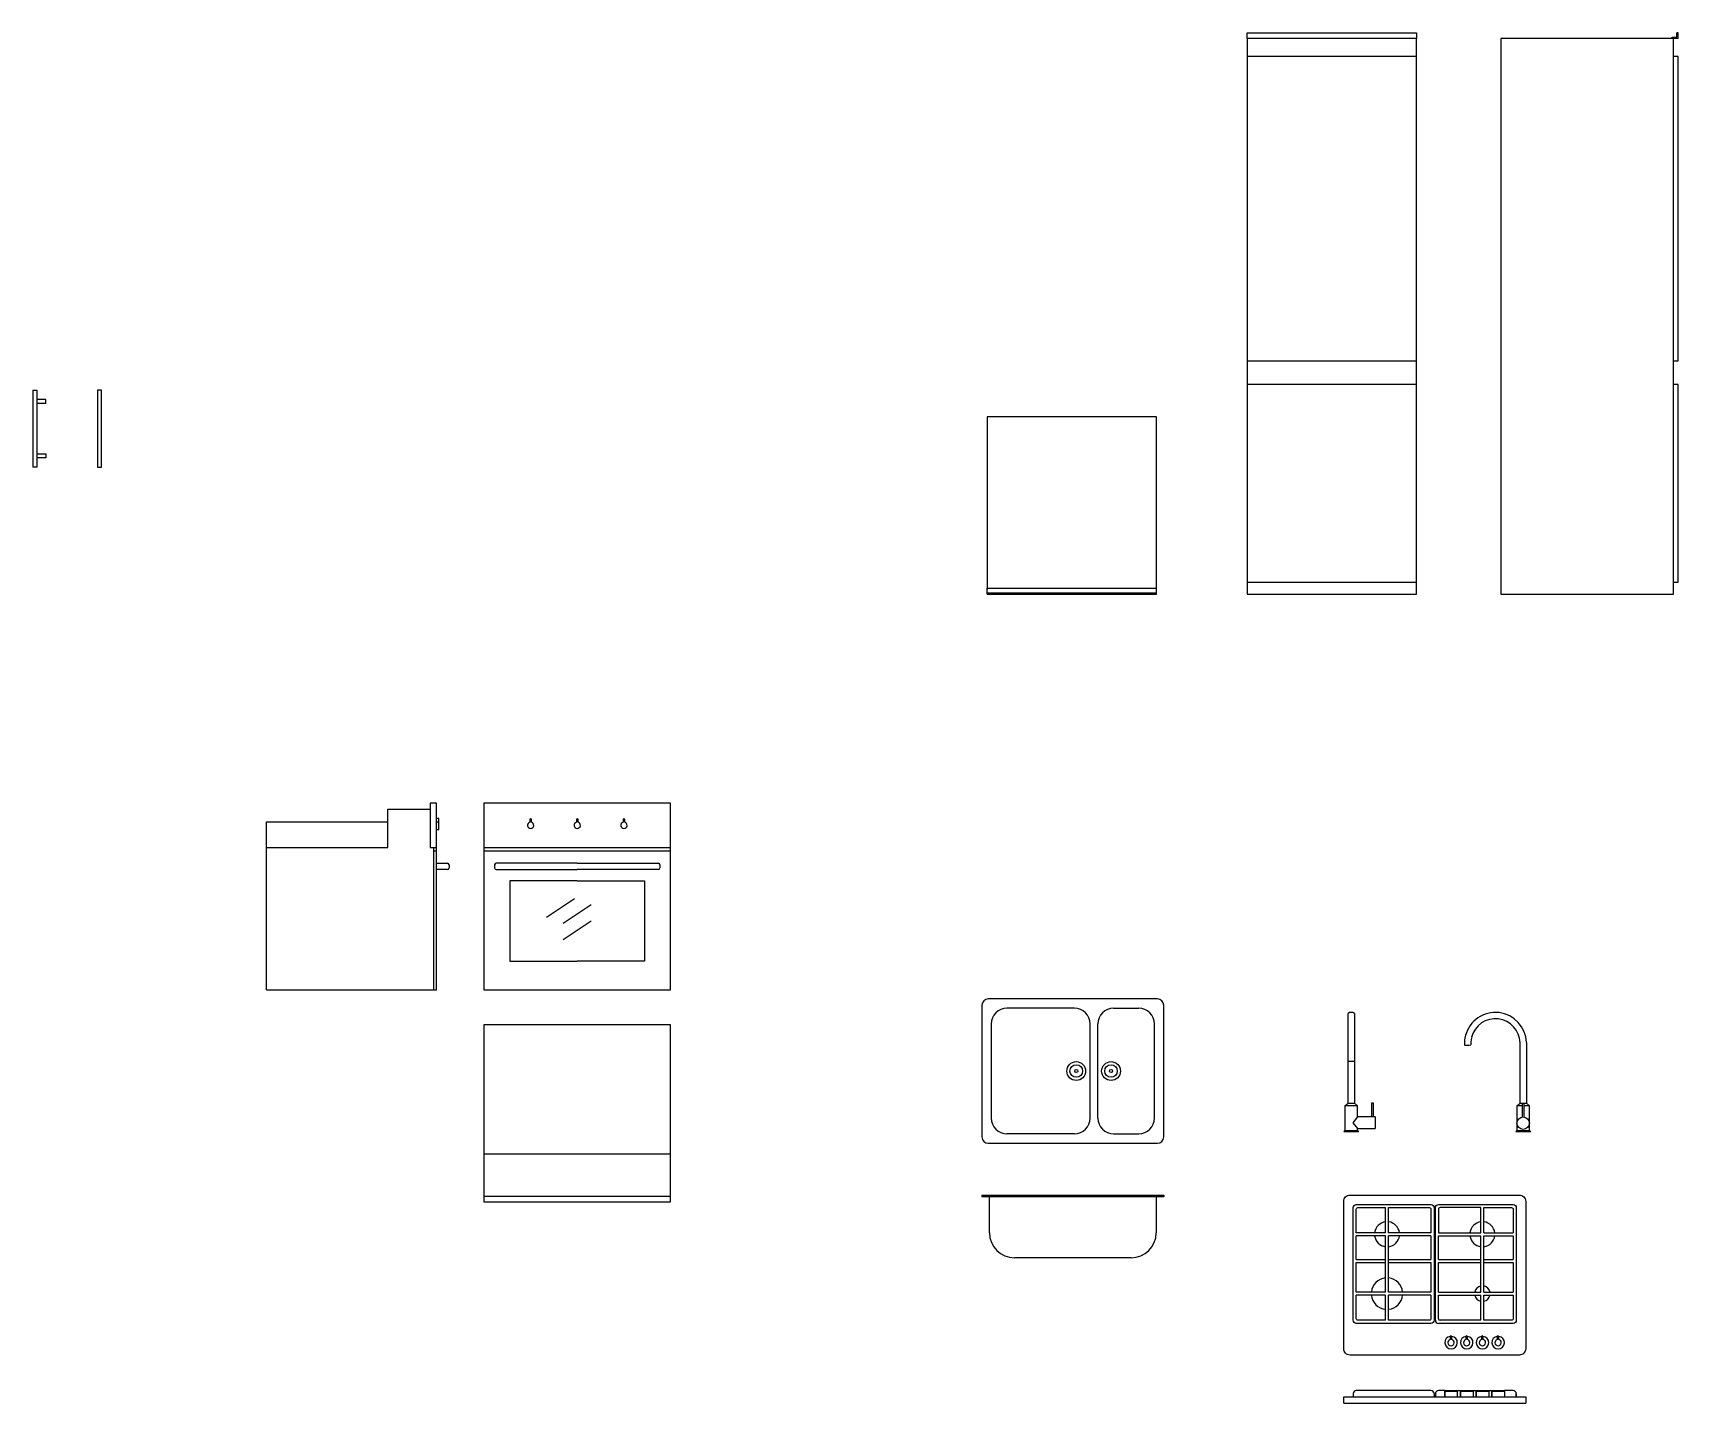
# Model space of a CAD drawing. Header units: millimetres. Extents: x 900 to 1425, y 1696 to 2132.
import ezdxf

# ---------------------------------------------------------------- set-up
doc = ezdxf.new("R2010")
doc.units = ezdxf.units.MM
doc.layers.add('costr', color=4, linetype='Continuous')
doc.layers.add('Layer1', color=4, linetype='Continuous')

msp = doc.modelspace()

# ---------------------------------------------------------------- linework, layer by layer
for p, q in [((1341.42, 2130.68), (1287.42, 2130.68)), ((1287.42, 2130.68), (1287.42, 1953.68)), ((1341.42, 1953.68), (1341.42, 2130.68)), ((1423.36, 2130.68), (1368.36, 2130.68)), ((1368.36, 2130.68), (1368.36, 1953.68)), ((1423.36, 1953.68), (1423.36, 2130.68)), ((1341.42, 2124.98), (1287.42, 2124.98)), ((1287.42, 2027.98), (1341.42, 2027.98)), ((1341.42, 2020.48), (1287.42, 2020.48)), ((1258.53, 2010.18), (1204.53, 2010.18)), ((1204.53, 2010.18), (1204.53, 1955.18)), ((1258.53, 1955.18), (1258.53, 2010.18)), ((1287.42, 1957.48), (1341.42, 1957.48)), ((1204.53, 1955.58), (1258.53, 1955.58)), ((1287.42, 1953.68), (1341.42, 1953.68)), ((1368.36, 1953.68), (1423.36, 1953.68)), ((1013.52, 1872.88), (1013.52, 1885.08)), ((1013.52, 1885.08), (1027.02, 1885.08)), ((1029.02, 1887.08), (1027.02, 1887.08)), ((1027.02, 1887.08), (1027.02, 1885.08)), ((1027.02, 1885.08), (1027.02, 1872.88)), ((1029.02, 1827.57), (1029.02, 1887.08)), ((1103.64, 1887.08), (1044.13, 1887.08)), ((1044.13, 1887.08), (1044.13, 1827.57)), ((1103.64, 1827.57), (1103.64, 1887.08)), ((974.82, 1827.57), (974.82, 1881.08)), ((974.82, 1881.08), (1013.52, 1881.08)), ((1058.76, 1881.96), (1058.76, 1880.93)), ((1059.26, 1880.93), (1059.26, 1881.96)), ((1073.63, 1881.96), (1073.63, 1880.93)), ((1074.13, 1880.93), (1074.13, 1881.96)), ((1088.51, 1881.96), (1088.51, 1880.93)), ((1089.01, 1880.93), (1089.01, 1881.96)), ((974.82, 1827.57), (974.82, 1872.88)), ((974.82, 1872.88), (1013.52, 1872.88)), ((1027.02, 1872.88), (1029.02, 1872.88)), ((1028.02, 1872.88), (1028.02, 1827.57)), ((1044.13, 1872.88), (1103.64, 1872.88)), ((1028.02, 1871.89), (1029.02, 1871.89)), ((1044.13, 1871.89), (1103.64, 1871.89)), ((1047.54, 1867.37), (1047.54, 1866.39)), ((1073.88, 1867.87), (1048.04, 1867.87)), ((1073.88, 1867.87), (1099.73, 1867.87)), ((1100.23, 1867.37), (1100.23, 1866.39)), ((1048.04, 1865.89), (1073.88, 1865.89)), ((1073.88, 1862.24), (1052.4, 1862.24)), ((1052.4, 1862.24), (1052.4, 1836.73)), ((1099.73, 1865.89), (1073.88, 1865.89)), ((1073.88, 1862.24), (1095.36, 1862.24)), ((1095.36, 1862.24), (1095.36, 1836.73)), ((1052.4, 1836.73), (1073.88, 1836.73)), ((1095.36, 1836.73), (1073.88, 1836.73)), ((974.82, 1827.57), (1029.02, 1827.57)), ((1044.13, 1827.57), (1103.64, 1827.57)), ((1202.89, 1822.67), (1202.89, 1780.67)), ((1258.89, 1824.67), (1204.89, 1824.67)), ((1260.89, 1780.67), (1260.89, 1822.67)), ((1103.63, 1816.44), (1044.13, 1816.44)), ((1044.13, 1816.44), (1044.13, 1759.94)), ((1103.63, 1759.94), (1103.63, 1816.44)), ((1319.65, 1791.41), (1319.65, 1820.02)), ((1321.65, 1820.02), (1321.65, 1791.41)), ((1374.48, 1791.41), (1374.48, 1810.67)), ((1376.48, 1810.72), (1376.48, 1791.41)), ((1321.65, 1804.72), (1319.65, 1804.72)), ((1318.65, 1790.53), (1319.65, 1791.41)), ((1322.65, 1790.53), (1318.65, 1790.53)), ((1318.65, 1790.53), (1318.65, 1782.68)), ((1319.65, 1791.41), (1321.65, 1791.41)), ((1322.65, 1790.53), (1321.65, 1791.41)), ((1322.65, 1787.04), (1322.65, 1790.53)), ((1327.72, 1791.41), (1327.12, 1791.41)), ((1327.12, 1791.41), (1327.12, 1787.04)), ((1327.72, 1787.04), (1327.72, 1791.41)), ((1373.48, 1790.53), (1374.48, 1791.41)), ((1375.18, 1790.53), (1373.48, 1790.53)), ((1373.48, 1790.53), (1373.48, 1782.68)), ((1374.48, 1791.41), (1376.48, 1791.41)), ((1375.18, 1791.41), (1375.18, 1787.04)), ((1375.78, 1787.04), (1375.78, 1791.41)), ((1377.48, 1790.53), (1375.78, 1790.53)), ((1377.48, 1790.53), (1376.48, 1791.41)), ((1377.48, 1786.17), (1377.48, 1790.53)), ((1322.65, 1787.04), (1321.2, 1785.19)), ((1321.2, 1785.19), (1322.65, 1783.34)), ((1328.24, 1787.04), (1322.65, 1787.04)), ((1328.24, 1787.04), (1328.24, 1783.34)), ((1377.48, 1782.68), (1377.48, 1786.17)), ((1204.89, 1778.67), (1258.89, 1778.67)), ((1318.65, 1782.68), (1318.27, 1782.35)), ((1318.27, 1782.35), (1323.02, 1782.35)), ((1318.65, 1782.68), (1320.65, 1782.68)), ((1320.65, 1782.68), (1322.65, 1782.68)), ((1322.65, 1782.68), (1322.65, 1783.34)), ((1322.65, 1783.34), (1328.24, 1783.34)), ((1322.65, 1782.68), (1323.02, 1782.35)), ((1373.48, 1782.68), (1373.1, 1782.35)), ((1373.1, 1782.35), (1377.86, 1782.35)), ((1373.48, 1782.68), (1375.48, 1782.68)), ((1373.48, 1782.68), (1375.48, 1782.68)), ((1375.48, 1782.68), (1377.48, 1782.68)), ((1375.48, 1782.68), (1377.48, 1782.68)), ((1377.48, 1782.68), (1377.86, 1782.35)), ((1103.63, 1775.14), (1044.13, 1775.14)), ((1044.13, 1761.84), (1103.63, 1761.84)), ((1044.13, 1759.94), (1103.63, 1759.94)), ((1205.31, 1750.14), (1205.31, 1761.64)), ((1258.49, 1761.64), (1258.49, 1750.14)), ((1346.07, 1749.14), (1346.07, 1741.64)), ((1348.47, 1741.64), (1348.47, 1749.14)), ((1250.49, 1742.14), (1213.31, 1742.14)), ((1322.27, 1741.64), (1331.57, 1741.64)), ((1332.57, 1741.64), (1346.07, 1741.64)), ((1322.27, 1740.64), (1331.57, 1740.64)), ((1332.57, 1740.64), (1346.07, 1740.64)), ((1346.07, 1740.64), (1346.07, 1731.25)), ((1348.47, 1731.25), (1348.47, 1740.64)), ((1348.47, 1722.75), (1348.47, 1730.25)), ((1361.97, 1722.25), (1348.97, 1722.25)), ((1352.22, 1717.11), (1352.22, 1716.08)), ((1352.72, 1716.08), (1352.72, 1717.11)), ((1357.22, 1717.11), (1357.22, 1716.08)), ((1357.72, 1716.08), (1357.72, 1717.11)), ((1362.22, 1717.11), (1362.22, 1716.08)), ((1362.72, 1716.08), (1362.72, 1717.11)), ((1367.22, 1717.11), (1367.22, 1716.08)), ((1367.72, 1716.08), (1367.72, 1717.11)), ((1346.07, 1699.86), (1322.27, 1699.86)), ((1350.47, 1699.86), (1369.47, 1699.86)), ((1350.47, 1699.62), (1350.47, 1697.86)), ((1354.47, 1699.62), (1354.47, 1697.86)), ((1355.47, 1699.62), (1355.47, 1697.86)), ((1359.47, 1699.62), (1359.47, 1697.86)), ((1360.47, 1699.62), (1360.47, 1697.86)), ((1364.47, 1699.62), (1364.47, 1697.86)), ((1365.47, 1699.62), (1365.47, 1697.86)), ((1369.47, 1699.62), (1369.47, 1697.86)), ((1318.27, 1695.86), (1318.27, 1697.86)), ((1318.27, 1697.86), (1376.27, 1697.86)), ((1318.27, 1695.86), (1376.27, 1695.86)), ((1321.27, 1698.86), (1321.27, 1697.86)), ((1347.07, 1698.86), (1347.07, 1697.86)), ((1347.47, 1698.86), (1347.47, 1697.86)), ((1373.27, 1698.86), (1373.27, 1697.86))]:
    msp.add_line(p, q)
msp.add_lwpolyline([(1320.27, 1762.14), (1374.27, 1762.14, -0.414214), (1376.27, 1760.14), (1376.27, 1713.14, -0.414214), (1374.27, 1711.14), (1320.27, 1711.14, -0.414214), (1318.27, 1713.14), (1318.27, 1760.14, -0.414214)], format="xyb", close=True)
for points in [[(1346.07, 1759.14, -0.414214), (1347.07, 1758.14), (1347.07, 1722.25, -0.414214), (1346.07, 1721.25), (1322.27, 1721.25, -0.414214), (1321.27, 1722.25), (1321.27, 1758.14, -0.414214), (1322.27, 1759.14), (1346.07, 1759.14)], [(1322.27, 1750.14), (1322.27, 1757.64, -0.414214), (1322.77, 1758.14), (1331.57, 1758.14)], [(1332.57, 1758.14), (1345.57, 1758.14, -0.414214), (1346.07, 1757.64), (1346.07, 1750.14)], [(1347.47, 1722.25), (1347.47, 1758.14, -0.414214), (1348.47, 1759.14), (1372.27, 1759.14, -0.414214), (1373.27, 1758.14), (1373.27, 1722.25, -0.414214), (1372.27, 1721.25), (1348.47, 1721.25)], [(1361.97, 1758.14), (1348.97, 1758.14, 0.414214), (1348.47, 1757.64), (1348.47, 1750.14)], [(1362.97, 1758.14), (1371.77, 1758.14, -0.414214), (1372.27, 1757.64), (1372.27, 1750.14)], [(1331.57, 1722.25), (1322.77, 1722.25, -0.414214), (1322.27, 1722.75), (1322.27, 1730.25)], [(1346.07, 1730.25), (1346.07, 1722.75, -0.414214), (1345.57, 1722.25), (1332.57, 1722.25)], [(1372.27, 1730.25), (1372.27, 1722.75, -0.414214), (1371.77, 1722.25), (1362.97, 1722.25)]]:
    msp.add_lwpolyline(points, format="xyb")
for points in [[(1331.57, 1750.14), (1331.57, 1758.14)], [(1332.57, 1750.14), (1332.57, 1758.14)], [(1361.97, 1750.14), (1361.97, 1758.14)], [(1362.97, 1750.14), (1362.97, 1758.14)], [(1331.57, 1750.14), (1322.27, 1750.14)], [(1331.57, 1749.14), (1322.27, 1749.14)], [(1322.27, 1741.64), (1322.27, 1749.14)], [(1331.57, 1731.25), (1331.57, 1749.14)], [(1346.07, 1750.14), (1332.57, 1750.14)], [(1346.07, 1749.14), (1332.57, 1749.14)], [(1332.57, 1731.25), (1332.57, 1749.14)], [(1348.47, 1750.14), (1361.97, 1750.14)], [(1348.47, 1749.14), (1361.97, 1749.14)], [(1361.97, 1731.25), (1361.97, 1749.14)], [(1362.97, 1750.14), (1372.27, 1750.14)], [(1362.97, 1731.25), (1362.97, 1749.14)], [(1362.97, 1749.14), (1372.27, 1749.14)], [(1372.27, 1749.14), (1372.27, 1741.64)], [(1348.47, 1741.64), (1361.97, 1741.64)], [(1362.97, 1741.64), (1372.27, 1741.64)], [(1322.27, 1731.25), (1322.27, 1740.64)], [(1348.47, 1740.64), (1361.97, 1740.64)], [(1362.97, 1740.64), (1372.27, 1740.64)], [(1372.27, 1740.64), (1372.27, 1731.25)], [(1331.57, 1731.25), (1322.27, 1731.25)], [(1346.07, 1731.25), (1332.57, 1731.25)], [(1348.47, 1731.25), (1361.97, 1731.25)], [(1362.97, 1731.25), (1372.27, 1731.25)], [(1331.57, 1730.25), (1322.27, 1730.25)], [(1331.57, 1722.25), (1331.57, 1730.25)], [(1332.57, 1722.25), (1332.57, 1730.25)], [(1346.07, 1730.25), (1332.57, 1730.25)], [(1348.47, 1730.25), (1361.97, 1730.25)], [(1361.97, 1722.25), (1361.97, 1730.25)], [(1362.97, 1722.25), (1362.97, 1730.25)], [(1362.97, 1730.25), (1372.27, 1730.25)], [(1350.47, 1699.86), (1348.47, 1699.86)], [(1350.47, 1697.86), (1350.47, 1699.62), (1354.47, 1699.62)], [(1355.47, 1697.86), (1355.47, 1699.62), (1359.47, 1699.62)], [(1360.47, 1697.86), (1360.47, 1699.62), (1364.47, 1699.62)], [(1365.47, 1697.86), (1365.47, 1699.62), (1369.47, 1699.62)], [(1372.27, 1699.86), (1369.47, 1699.86)], [(1373.27, 1697.86), (1373.27, 1698.86)], [(1376.27, 1697.86), (1376.27, 1695.86)]]:
    msp.add_lwpolyline(points)
msp.add_circle((1375.48, 1785.04), 2)
for centre, radius, start, end in [((1059.01, 1879.98), 1, 104.4775, 75.5225), ((1073.88, 1879.98), 1, 104.4775, 75.5225), ((1088.76, 1879.98), 1, 104.4775, 75.5225), ((1048.04, 1867.37), 0.5, 90, 180), ((1099.73, 1867.37), 0.5, 0, 90), ((1048.04, 1866.39), 0.5, 180, 270), ((1099.73, 1866.39), 0.5, 270, 0), ((1204.89, 1822.67), 2, 90, 180), ((1258.89, 1822.67), 2, 0, 90), ((1320.65, 1818.66), 1.69, 53.7279, 126.2721), ((1366.62, 1810.49), 9.86, 1.315, 165.3822), ((1366.62, 1810.49), 7.86, 1.315, 165.3822), ((1366.99, 1810.32), 10.26, 158.021, 182.0773), ((1357.57, 1814.74), 4.86, 260.1727, 283.9819), ((1366.99, 1810.32), 8.26, 158.021, 182.0773), ((1204.89, 1780.67), 2, 180, 270), ((1258.89, 1780.67), 2, 270, 0), ((1213.31, 1750.14), 8, 180, 270), ((1250.49, 1750.14), 8, 270, 0), ((1348.47, 1722.25), 1, 180, 270), ((1348.97, 1722.75), 0.5, 180, 270), ((1352.47, 1715.13), 2, 97.1808, 82.8192), ((1352.47, 1715.13), 1, 104.4775, 75.5225), ((1357.47, 1715.13), 2, 97.1808, 82.8192), ((1357.47, 1715.13), 1, 104.4775, 75.5225), ((1362.47, 1715.13), 2, 97.1808, 82.8192), ((1362.47, 1715.13), 1, 104.4775, 75.5225), ((1367.47, 1715.13), 2, 97.1808, 82.8192), ((1367.47, 1715.13), 1, 104.4775, 75.5225)]:
    msp.add_arc(centre, radius, start, end)
for points in [[(1059.26, 1881.96), (1059.26, 1882.13), (1058.76, 1882.13), (1058.76, 1881.96)], [(1074.13, 1881.96), (1074.13, 1882.13), (1073.63, 1882.13), (1073.63, 1881.96)], [(1089.01, 1881.96), (1089.01, 1882.13), (1088.51, 1882.13), (1088.51, 1881.96)], [(1352.72, 1717.11), (1352.72, 1717.28), (1352.22, 1717.28), (1352.22, 1717.11)], [(1357.72, 1717.11), (1357.72, 1717.28), (1357.22, 1717.28), (1357.22, 1717.11)], [(1362.72, 1717.11), (1362.72, 1717.28), (1362.22, 1717.28), (1362.22, 1717.11)], [(1367.72, 1717.11), (1367.72, 1717.28), (1367.22, 1717.28), (1367.22, 1717.11)], [(1322.27, 1699.86), (1321.8, 1699.86), (1321.27, 1699.33), (1321.27, 1698.86)], [(1347.07, 1698.86), (1347.07, 1699.33), (1346.54, 1699.86), (1346.07, 1699.86)], [(1348.47, 1699.86), (1348, 1699.86), (1347.47, 1699.33), (1347.47, 1698.86)], [(1373.27, 1698.86), (1373.27, 1699.33), (1372.74, 1699.86), (1372.27, 1699.86)]]:
    msp.add_open_spline(points, degree=3)
at = {"layer": 'costr'}
for p, q in [((900.32, 2018.59), (900.32, 1994.09)), ((900.32, 2018.59), (901.62, 2018.59)), ((900.32, 2018.59), (901.62, 2018.59)), ((901.62, 2018.59), (901.62, 1994.09)), ((904.42, 2015.64), (901.62, 2015.64)), ((904.42, 2014.34), (901.62, 2014.34)), ((904.42, 2014.34), (904.42, 2015.64)), ((920.92, 2018.59), (920.92, 1994.09)), ((922.22, 2018.59), (920.92, 2018.59)), ((922.22, 1994.09), (922.22, 2018.59)), ((901.62, 1994.09), (900.32, 1994.09)), ((901.62, 1998.34), (904.42, 1998.34)), ((904.42, 1997.04), (901.62, 1997.04)), ((904.42, 1998.34), (904.42, 1997.04)), ((920.92, 1994.09), (922.22, 1994.09)), ((1204.53, 1955.18), (1204.53, 1955.58)), ((1204.53, 1953.68), (1204.53, 1955.18)), ((1204.53, 1954.08), (1258.53, 1954.08)), ((1204.53, 1953.68), (1258.53, 1953.68)), ((1258.53, 1953.68), (1258.53, 1955.18)), ((1029.77, 1882.09), (1029.02, 1882.09)), ((1029.77, 1880.94), (1029.02, 1880.94)), ((1029.02, 1878.59), (1029.77, 1878.59)), ((1029.77, 1878.59), (1029.77, 1882.09)), ((1029.02, 1867.87), (1031.52, 1867.87)), ((1031.52, 1867.87), (1032.52, 1867.87)), ((1033.02, 1867.37), (1033.02, 1866.39)), ((1031.52, 1865.89), (1029.02, 1865.89)), ((1032.52, 1865.89), (1031.52, 1865.89)), ((1064.08, 1850.69), (1073.04, 1856.63)), ((1069.4, 1848.8), (1078.36, 1854.74)), ((1069.4, 1843.62), (1078.36, 1849.56)), ((1232.39, 1821.67), (1210.89, 1821.67)), ((1244.89, 1821.67), (1252.89, 1821.67)), ((1205.89, 1816.67), (1205.89, 1786.67)), ((1237.39, 1786.67), (1237.39, 1816.67)), ((1239.89, 1786.67), (1239.89, 1816.67)), ((1257.89, 1786.67), (1257.89, 1816.67)), ((1232.39, 1781.67), (1210.89, 1781.67)), ((1244.89, 1781.67), (1252.89, 1781.67)), ((1202.89, 1762.14), (1260.89, 1762.14)), ((1202.89, 1762.14), (1202.89, 1761.64)), ((1202.89, 1761.64), (1260.89, 1761.64)), ((1260.89, 1762.14), (1260.89, 1761.64))]:
    msp.add_line(p, q, dxfattribs=at)
for centre, radius in [((1232.97, 1801.67), 3), ((1244.07, 1801.67), 3), ((1232.97, 1801.67), 2), ((1232.97, 1801.67), 0.5), ((1244.07, 1801.67), 2), ((1244.07, 1801.67), 0.5)]:
    msp.add_circle(centre, radius, dxfattribs=at)
for centre, radius, start, end in [((1032.52, 1867.37), 0.5, 0, 90), ((1032.52, 1866.39), 0.5, 270, 0), ((1210.89, 1816.67), 5, 90, 180), ((1232.39, 1816.67), 5, 0, 90), ((1244.89, 1816.67), 5, 90, 180), ((1252.89, 1816.67), 5, 0, 90), ((1210.89, 1786.67), 5, 180, 270), ((1232.39, 1786.67), 5, 270, 0), ((1244.89, 1786.67), 5, 180, 270), ((1252.89, 1786.67), 5, 270, 0), ((1332.07, 1749.64), 4, 97.1808, 172.8192), ((1332.07, 1749.64), 4, 7.1808, 82.8192), ((1362.47, 1749.64), 4, 97.1808, 172.8192), ((1362.47, 1749.64), 4, 7.1808, 82.8192), ((1332.07, 1749.64), 4, 187.1808, 262.8192), ((1332.07, 1749.64), 4, 277.1808, 352.8192), ((1362.47, 1749.64), 4, 187.1808, 262.8192), ((1362.47, 1749.64), 4, 277.1808, 352.8192), ((1332.07, 1730.75), 5, 95.7392, 174.2608), ((1332.07, 1730.75), 5, 5.7392, 84.2608), ((1362.47, 1730.75), 2.5, 101.537, 168.463), ((1362.47, 1730.75), 2.5, 11.537, 78.463), ((1332.07, 1730.75), 5, 185.7392, 264.2608), ((1332.07, 1730.75), 5, 275.7392, 354.2608), ((1362.47, 1730.75), 2.5, 191.537, 258.463), ((1362.47, 1730.75), 2.5, 281.537, 348.463)]:
    msp.add_arc(centre, radius, start, end, dxfattribs=at)
at = {"layer": 'Layer1'}
for p, q in [((1287.42, 2130.68), (1287.42, 2132.48)), ((1287.42, 2132.48), (1341.42, 2132.48)), ((1341.42, 2132.48), (1341.42, 2130.68)), ((1422.96, 2130.68), (1422.96, 2131.08)), ((1422.96, 2131.08), (1424.46, 2131.08)), ((1423.36, 2130.68), (1422.96, 2130.68)), ((1424.86, 2130.68), (1423.36, 2130.68)), ((1424.86, 2132.48), (1424.46, 2132.48)), ((1424.46, 2131.08), (1424.46, 2132.48)), ((1424.86, 2130.68), (1424.86, 2132.48)), ((1424.86, 2124.98), (1423.36, 2124.98)), ((1424.86, 2027.98), (1424.86, 2124.98)), ((1423.36, 2027.98), (1424.86, 2027.98)), ((1424.86, 2020.48), (1423.36, 2020.48)), ((1424.86, 1957.48), (1424.86, 2020.48)), ((1423.36, 1957.48), (1424.86, 1957.48))]:
    msp.add_line(p, q, dxfattribs=at)

doc.saveas('drawing.dxf')
